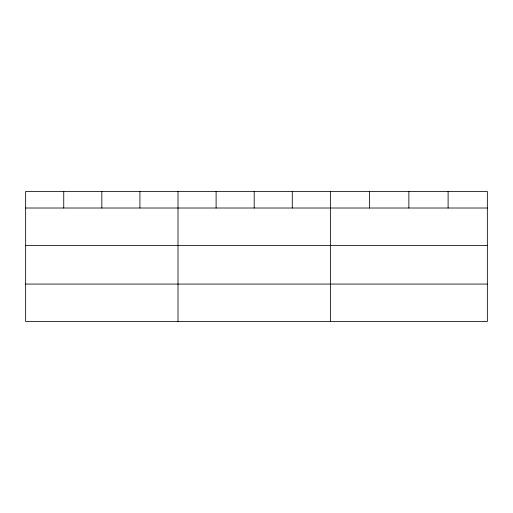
<?xml version="1.0" encoding="UTF-8"?>
<svg xmlns="http://www.w3.org/2000/svg" width="513" height="513" viewBox="0 0 513 513"><rect width="100%" height="100%" fill="white"/><g stroke="black" fill="none" stroke-linecap="round" stroke-linejoin="round"><path stroke-width="0.77" d="M487.35 245.471L487.35 191.471L25.65 191.471L25.65 321.529L487.35 321.529L487.35 245.471L25.65 245.471M25.65 208.015L487.35 208.015M25.65 284.067L487.35 284.067M448.105 191.471L448.105 208.015M408.861 191.471L408.861 208.015M369.616 191.471L369.616 208.015M330.372 191.471L330.372 321.529M292.282 191.471L292.282 208.015M254.191 191.471L254.191 208.015M216.101 191.471L216.101 208.015M178.011 191.471L178.011 321.529M139.921 191.471L139.921 208.015M101.831 191.471L101.831 208.015M63.74 191.471L63.74 208.015"/></g></svg>
